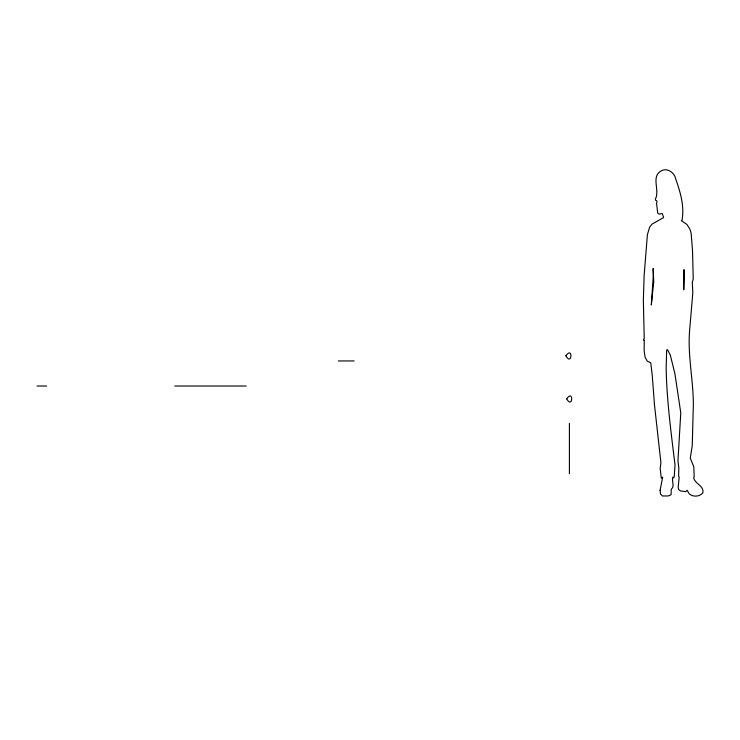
<?xml version="1.0" encoding="UTF-8"?>
<svg xmlns="http://www.w3.org/2000/svg" width="740" height="740" viewBox="0 0 740 740"><rect width="100%" height="100%" fill="white"/><g stroke="black" fill="none" stroke-linecap="round" stroke-linejoin="round"><path stroke-width="1.11" d="M338.346 360.954L354.108 360.954M37 386.021L46.648 386.021M174.742 386.021L246.226 386.021M569.412 423.373L569.412 473.757M660.099 490.278L660.487 494.005L662.448 495.966L668.054 495.966L671.097 494.736L671.226 489.353C675.139 486.236 671.374 481.139 672.827 477.05L673.752 477.92L674.232 476.606L675.019 465.007C671.106 432.549 666.721 400.525 666.167 367.817L666.666 349.928L667.591 349.817L670.311 355.098L674.917 373.765L680.772 412.828L677.96 460.807L678.839 468.087L678.617 476.014L679.163 477.134L678.182 487.41L678.626 489.519L680.661 490.981L685.841 491.665L687.173 490.241L689.116 493.737C692.918 497.243 699.466 496.836 702.843 492.896C704.351 485.745 694.768 484.034 693.62 477.605L694.194 476.986L693.805 466.792L690.291 458.18L692.261 445.462L693.13 412.273C694.638 384.735 687.201 357.318 689.671 329.911L692.816 292.67L692.307 282.171L693.223 279.072L692.538 250.832L691.132 233.128L689.884 229.141L686.923 224.47L681.429 220.714L681.984 220.289C684.851 205.258 679.635 190.143 674.76 176.092C672.235 171.292 666.351 167.86 661.172 170.885C650.663 176.721 660.219 190.236 655.316 199.245L655.732 200.364L656.944 200.929L656.602 203.667L657.684 212.981L658.896 214.11L662.263 213.499L663.632 217.569L651.968 224.174L649.618 227.199L647.389 234.765L644.133 275.613L643.356 299.922L644.226 338.624L643.661 339.05L643.846 340.4L644.253 340.132L644.142 350.834L645.151 357.365L647.269 361.148L650.756 362.804L652.282 375.763L654.475 404.771L660.913 462.713L660.173 468.476L661.301 478.234L662.688 477.115L660.099 490.278M565.896 355.811C572.038 366.67 573.074 345.617 565.896 355.811M566.683 398.842C572.843 409.692 573.842 388.639 566.683 398.832M684.065 276.964L683.741 289.821L683.973 269.601L684.065 276.964M653.3 275.336L651.32 305.037L653.753 281.589L653.143 268.5L653.3 275.336"/></g></svg>
